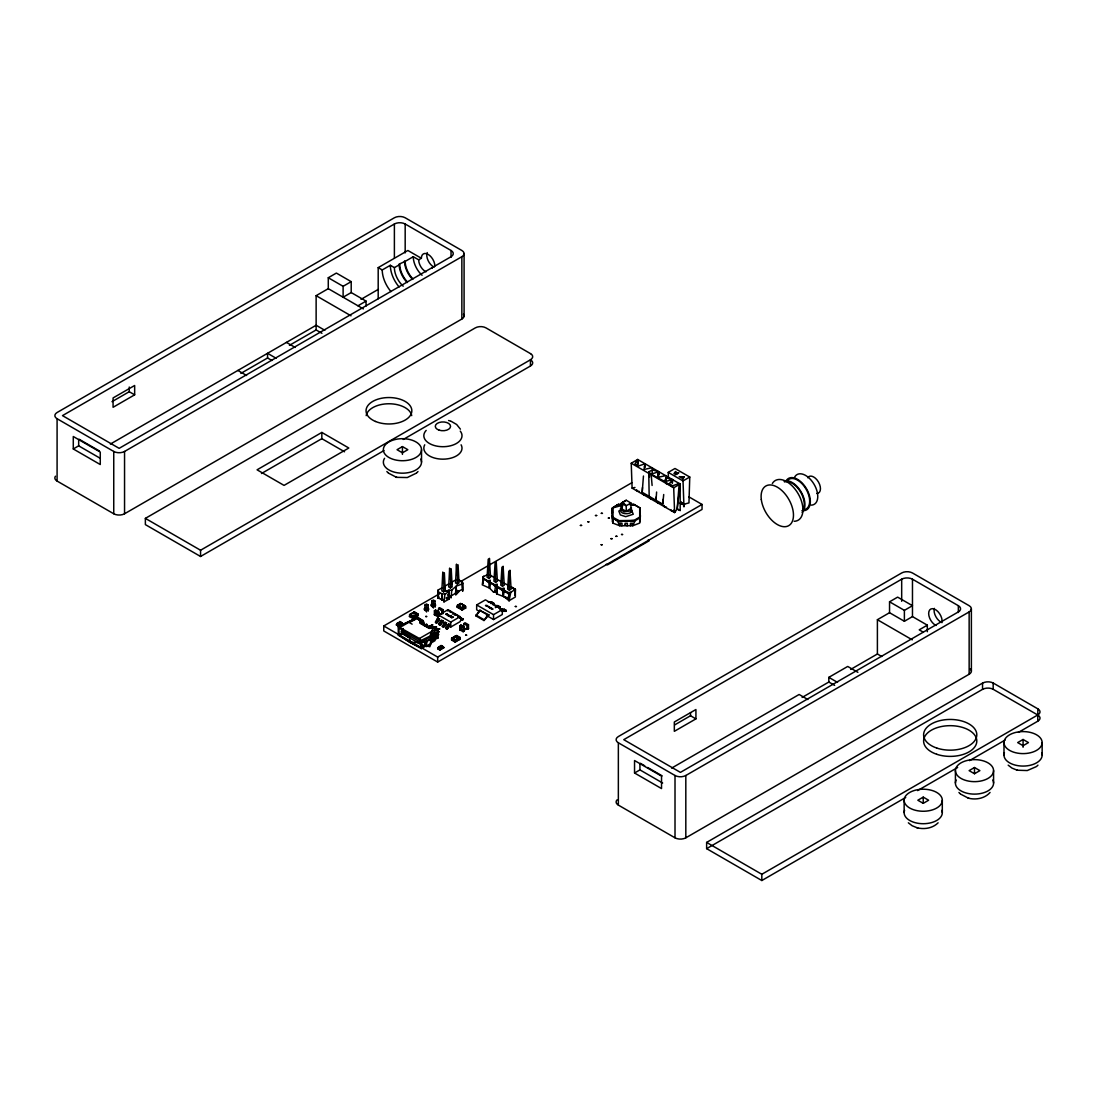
<?xml version="1.0" encoding="UTF-8"?>
<svg xmlns="http://www.w3.org/2000/svg" width="1097" height="1097" viewBox="0 0 1097 1097"><rect width="100%" height="100%" fill="white"/><g stroke="black" fill="none" stroke-linecap="round" stroke-linejoin="round"><path stroke-width="1.5" d="M421.522 462.111L421.522 449.701A19.074 11.011 0 0 0 392.904 440.158A19.074 11.011 0 0 0 392.904 459.245A19.074 11.011 0 0 0 421.522 449.701M428.31 611.111L428.132 604.968L426.555 605.599L426.555 611.989M435.166 607.162L434.988 601.019L433.411 601.636L433.411 608.026M464.086 315.922L464.086 253.599M630.254 505.155L635.081 505.155L639.702 507.815L639.702 523.077L632.777 525.737L619.682 525.737L612.757 523.077L612.757 507.815L618.489 504.277L623.123 504.305M682.773 503.208L681.964 503.029L683.376 503.55L682.567 504.017M942.309 812.644L942.309 800.234A19.074 11.011 0 0 0 913.691 790.69A19.074 11.011 0 0 0 913.691 809.778A19.074 11.011 0 0 0 942.309 800.234M971.38 671.117L971.38 608.808M993.58 783.039L993.58 770.629A19.074 11.011 0 0 0 964.962 761.099A19.074 11.011 0 0 0 964.962 780.173A19.074 11.011 0 0 0 993.58 770.629M1042.15 754.997L1042.15 742.587A19.074 11.011 0 0 0 1013.532 733.057A19.074 11.011 0 0 0 1013.532 752.131A19.074 11.011 0 0 0 1042.15 742.587M441.954 600.251L441.968 593.861L438.334 591.804L438.402 598.139L443.503 600.278L443.983 601.883L448.975 599.154L449.084 591.653L445.3 590.872L443.572 591.859L441.844 590.872L442.79 572.044L443.284 583.385M448.042 611.235L448.042 609.699L460.137 616.692L461.22 618.763L460.137 621.629L450.744 627.045L438.649 620.066L437.58 618.022L438.663 615.129L448.042 609.699M450.744 627.045L450.744 622.109L438.663 615.129M401.598 622.589L399.829 621.56L397.128 624.056L399.075 625.18L399.075 624.042L401.598 622.589L402.517 623.809L400.46 622.054L396.401 624.975L398.458 626.154L402.517 623.809M434.412 610.782L437.84 612.757L437.84 616.706L434.385 614.718L434.412 610.782L435.454 610.165L438.896 612.153L438.923 615.911A8.543 4.937 -60 0 0 438.923 612.304L438.827 612.14A8.543 4.937 0 0 0 435.646 610.261L435.605 610.247M440.35 649.136L440.363 647.984L442.886 646.531L443.065 647.573L440.35 649.136L438.416 647.998L438.594 646.969L441.117 645.516L442.886 646.531M459.753 629.76L459.766 625.825L460.809 625.208C464.058 625.125 466.28 630.24 463.195 631.735L459.753 629.76L461.014 629.225A8.543 4.937 0 0 1 464.141 631.036L463.195 630.322M502.303 609.603L493.54 614.663L493.554 619.544L502.303 614.498L502.303 609.603L485.436 599.867L476.674 604.927L476.66 609.809L479.471 611.427M462.468 588.39L462.386 582.096L462.687 591.242L462.509 582.013L458.903 579.956M475.879 615.856L479.65 610.316L488.974 614.937L483.969 620.518L475.879 615.856L480.582 610.261M510.612 587.005L515.343 589.391L515.151 595.232L515.343 589.391L511.202 586.703M442.228 587.69L438.073 590.09L438.402 598.139L438.814 596.946M612.373 521.87L612.359 508.034L618.489 504.277M420.124 621.972L428.831 626.977L432.341 626.305L428.886 627.964L427.899 627.059L430.477 625.619L432.341 626.305L432.602 627.991L434.028 626.881L436.825 628.499L438.718 631.817L431.546 638.344L431.121 641.471L434.193 639.633L434.769 636.534L438.827 634.491L435.578 636.987L434.919 640.73L431.642 642.65L432.396 638.865L438.718 631.817L434.165 627.731L432.602 627.991L432.341 626.305L429.064 627.978L420.124 622.835L420.233 621.766L422.057 621.341L424.992 625.098L423.195 620.655L417.738 617.474L398.211 626.62L398.362 635.245L409.88 642.335L409.62 637.796L405.561 634.861M430.531 641.704L438.101 637.906L438.197 631.79L433.74 627.882L429.201 628.375L420.37 623.439L422.715 622.589L424.333 625.688L426.692 624.275L429.476 628.375M681.621 502.536L680.51 502.824C682.348 501.315 678.865 504.003 684.007 504.757C685.817 503.496 682.485 505.47 683.966 506.855L683.02 480.925L668.238 472.382L674.984 468.488L689.766 477.03L688.957 502.906L683.623 504.318M421.687 644.213L417.751 642.485L409.908 642.348L420.727 647.463L420.85 640.552L398.883 628.033L416.216 618.105L420.453 619.531L420.192 620.82L417.546 619.01M430.477 625.619L430.449 627.086L428.886 627.964L430.477 625.619L428.886 627.964M461.261 603.857L465.032 605.914L461.522 607.889L457.751 605.763L461.261 603.707L465.032 605.914L461.535 608.067L457.751 605.763L461.261 603.707M430.902 644.597L431.039 639.222L431.546 638.344L432.396 638.865M637.59 464.031L637.7 459.506L680.181 484.038L680.181 510.516L677.164 509.063L679.208 483.475L672.557 485.779L669.293 483.791L672.516 479.608L665.989 477.826L664.686 482.132M640.086 512.656L640.113 508.021L633.943 504.387L630.857 504.373M645.009 467.116L645.105 463.784L638.317 466.047L634.985 463.949L637.7 459.506L637.7 464.484L637.7 459.506L631.228 463.249L632.105 488.151L674.6 512.573L677.164 509.063L680.181 484.038L673.695 487.767L631.228 463.249M658.707 475.028L658.803 471.696L652.276 469.914L648.725 471.929L649.177 496.201M672.42 482.941L672.516 479.608L664.988 481.624L651.138 474.192L648.725 471.929L649.602 476.893M461.96 620.285L459.986 617.981L461.96 620.285L463.291 619.092L461.234 618.955L460.301 617.254L462.29 619.572L463.291 619.092M496.968 607.107L498.079 605.64L494.267 605.379L500.04 606.874L498.984 608.273M455.365 615.143L454.377 614.992M458.793 617.117L457.806 616.98M463.277 619.709L462.248 618.489M489.029 569.741L489.399 558.332L490.537 577.269L488.809 578.256L487.082 577.269L488.22 559.223L488.809 578.256M490.757 603.515L491.867 602.047L488.055 601.787L493.828 603.281L492.772 604.68M495.871 573.704L496.255 562.281L497.394 581.218L495.666 582.219L493.938 581.218L495.076 563.186L495.666 582.219M502.728 577.653L503.112 566.244L504.25 585.181L502.522 586.168L500.794 585.181L501.932 567.135L502.522 586.168M503.18 610.7L504.291 609.219L500.479 608.972L506.252 610.453L506.266 611.303L501.562 611.29L502.495 610.124M509.584 581.616L509.954 570.193L511.092 589.13L509.365 590.131L507.65 589.13L508.789 571.098L509.365 590.131M502.385 589.775L496.584 587.197L502.385 589.775L503.345 596.22L509.077 600.703L509.227 598.797L496.584 593.806L497.119 584.331L494.418 584.646L489.728 581.931L490.263 580.382L487.562 580.697L482.872 577.982L483.407 576.419L487.589 574.814M446.273 598.688L448.975 599.154L449.084 591.653L444.929 594.039L441.968 593.861L442.091 600.169M403.01 631.557L403.134 628.485M443.572 591.859L444.354 572.716L445.3 590.872L451.772 590.09L456.105 586.223L462.783 583.727M450.428 587.91L451.21 568.767L452.156 586.909L450.428 587.91L448.7 586.909L449.647 568.081L450.14 579.435M457.284 583.947L458.066 564.804L459.012 582.96L457.284 583.947L455.557 582.96L456.503 564.132L456.996 575.472M652.071 474.809L652.276 469.914M665.769 482.721L665.989 477.826L664.988 481.624L666.428 483.859M399.075 625.18L401.776 623.631L401.104 622.877M442.393 646.819L443.791 647.765L441.734 645.996L438.416 647.998M656.184 496.968L656.02 500.163L656.609 492.032M503.345 596.22L503.66 590.515L509.227 593.738L509.227 598.797L503.345 596.22L503.976 588.294L501.274 588.609L496.584 585.894M663.712 494.514L662.766 504.181L642.198 492.306L642.472 487.521M662.766 504.181L663.027 499.396M427.309 607.889A2.29 1.316 0 0 1 428.337 609.836A2.29 1.316 0 0 1 424.827 610.042L424.992 604.968L426.541 603.981L428.132 604.968M429.064 627.978L429.133 627.045L430.449 627.086L427.899 627.059L429.05 626.538M431.519 605.997L431.848 601.019L433.384 600.018L434.988 601.019M642.198 492.306L643.459 476.016M455.584 592.627L456.105 586.223L455.803 595.054L455.584 592.627L462.577 589.267M640.086 518.867L640.346 515.617L640.086 521.87M420.727 647.463L424.306 645.365L425.897 641.635L426.733 642.143L426.363 646.64L425.897 641.635L431.546 638.344M409.908 642.348L421.358 648.629L421.906 642.074L419.424 638.495L398.211 626.62L417.738 617.474L420.453 619.531L420.192 620.82L423.195 620.655L422.057 621.341M495.954 592.38L497.174 591.009L493.444 591.996L489.481 588.088L489.948 582.603L495.529 585.825L494.733 591.749L495.954 592.38L497.119 592.257L497.119 584.331M644.844 466.691L645.105 463.784L643.966 469.489L651.947 467.733M658.296 477.524L658.803 471.696L651.138 474.192L652.112 485.464M672.255 482.515L672.516 479.608L672.036 482.872M438.279 597.262L438.169 598.413L438.073 590.09M438.375 610.138L439.719 607.724L443.133 609.699L443.161 613.634M451.772 590.09L451.073 597.947L450.36 596.329L448.947 596.206L448.879 597.179L446.218 597.7M463.729 625.18L465.073 622.767L468.501 624.742L468.515 628.663L466.156 628.869M425.334 610.042L425.938 610.604M432.191 606.093L432.794 606.655M441.968 613.621L442.036 610.508A8.543 4.937 -60 0 0 441.968 613.826M489.481 588.088L488.672 581.863L483.091 578.64L483.091 583.7L483.407 576.419L482.269 584.838L489.481 588.088L490.263 580.382M429.75 646.86L431.039 639.222L438.718 631.817L420.85 640.552L426.733 642.143M675.245 474.836L675.629 471.559L673.956 473.589L678.824 472.725L676.63 474.521L675.629 471.559M444.929 594.039L443.983 601.883L443.709 599.442M446.918 614.567L447.466 613.895L445.684 614.361L447 613.593L447.219 614.416M468.501 624.742L467.459 625.345L467.432 629.321M612.373 513.163L612.359 508.034L617.378 505.155L622.205 505.155M612.373 518.867L612.359 508.034L621.999 505.36M410.113 614.553L413.898 612.249L417.409 614.402L413.624 616.459L410.113 614.553L413.898 612.249L417.409 614.402M452.266 638.097L456.05 635.794L459.561 637.947L455.776 640.004L452.266 638.097L456.05 635.794L459.561 637.947M658.323 474.96L658.803 471.696L657.679 477.401L665.66 475.645M436.003 614.375L435.578 613.264M461.357 629.404L460.932 628.307M644.611 467.034L645.105 463.784L644.488 466.897M420.055 619.572L420.192 620.82L421.783 620.408L421.55 622.026L423.415 624.303M640.346 515.617L640.127 516.824L633.956 520.472L618.571 521.582L612.757 518.045L612.757 523.077M657.583 477.935L658.803 471.696M515.343 589.391L510.832 592.257L509.077 600.703L515.357 597.001L515.343 589.391L511.202 587.677M488.288 606.326L488.192 606.559M499.889 609.562L500.849 609.562M631.543 508.048L626.264 511.325L621.67 508.871L621.409 503.153L626.25 500.246L631.008 503.07L630.898 510.859L624.001 511.805L620.312 509.022L622.904 505.525M640.113 508.021L640.127 516.824L639.702 516.043M417.134 616.116L412.952 618.53L413.089 616.418L418.08 614.005L418.08 615.568L412.952 618.53L409.442 616.5L409.839 614.553L412.952 616.967L418.08 614.005L414.57 611.975L409.442 614.937M455.104 640.511L455.104 642.074L455.241 639.962L460.233 637.549L460.233 639.112L455.104 642.074L451.594 640.045L451.594 638.481L456.722 635.52L460.233 637.549L455.104 640.511L451.594 638.481L456.722 635.52L456.722 637.083M413.898 614.087L414.159 612.057M456.05 637.631L456.585 635.753M446.863 627.155L448.673 623.727L449.907 624.769L448.179 628.252L446.849 629.184L445.78 628.033L446.863 627.155L447.85 627.909L446.849 629.184M446.369 614.224L446.26 614.238M440.007 623.192L440.843 620.573L443.051 620.806L441.323 624.289L439.993 625.235L438.923 624.07L440.007 623.192L440.994 623.946L439.993 625.235M443.435 625.167L444.271 622.548L446.479 622.794L444.751 626.264L443.421 627.21L442.352 626.058L443.435 625.167L444.422 625.921L443.421 627.21M438.635 608.533L438.69 608.437A8.543 4.937 -60 0 0 438.443 609.959M445.807 628.581L447.987 624.961L449.907 624.769L447.549 624.851M436.565 623.247L439.623 618.831L438.485 619.215L436.565 623.247L435.495 622.054L437.415 618.598L438.293 618.077L435.509 622.643M438.937 624.618L441.776 620.066M442.365 626.593L445.204 622.04M440.994 623.946L441.926 621.19L443.051 620.806M444.422 625.921L445.355 623.165L446.479 622.794M447.85 627.909L448.742 624.358M488.672 581.863L483.091 578.64M495.529 585.825L489.948 582.603M496.584 593.806L497.119 592.257M508.13 598.921L509.077 600.703L509.227 593.738L503.441 591.16L503.976 588.294M433.041 627.991L430.504 634.82L430.531 640.319M438.594 646.969L441.131 648.354M682.978 503.701L683.376 503.55M492.526 609.219L492.964 608.945M682.883 479.43L684.048 476.784L679.194 476.688L682.375 478.374L684.048 476.784M639.702 518.045L635.081 520.705L632.777 525.737L632.777 523.255L630.46 523.255L630.46 525.737M486.684 605.558L487.479 605.901L485.477 605.475L486.369 605.421M680.894 502.755L681.607 502.248L681.018 502.728M507.911 586.017L508.364 585.387L503.125 582.713M488.974 614.937L487.726 614.992L483.969 620.518M495.35 607.697L496.283 606.545M681.881 503.523L682.608 503.112M489.715 607.409C489.865 606.888 489.495 607.258 489.193 607.615M682.951 504.236L684.089 504.017L683.28 504.414M458.025 607.601L457.751 605.421L462.07 607.916L462.207 610.014L465.718 607.999L465.306 606.038L464.497 607.601L465.718 607.999L463.291 606.6M461.796 608.232L465.718 606.435L460.589 603.473L457.079 605.503L457.079 607.052L462.207 610.014L458.285 607.285M417.998 471.532L416.915 472.684M990.056 792.459C984.928 798.383 976.207 800.056 968.816 798.273M413.13 620.299L415.187 618.173L412.678 620.189M938.113 822.805C932.875 828.125 924.634 829.579 917.545 827.878M1037.954 765.158L1036.802 766.241M399.281 624.399C398.019 624.316 402.448 624.207 397.306 623.027M621.533 508.487C616.5 515.508 636.109 515.371 630.871 508.432M461.371 617.885L461.055 618.585M412.952 616.967L413.624 617.83L410.648 615.952L409.442 616.5L410.388 615.952L413.898 617.981M412.856 620.422L415.187 618.173L412.774 620.23M450.867 617.076C452.704 614.773 450.127 618.105 450.291 617.021M416.476 473.095L407.289 477.538L396.757 477.346M464.209 631.049L464.278 630.953A8.543 4.937 -60 0 0 464.278 627.333L464.237 627.265A8.543 4.937 0 0 0 461.014 625.29L460.973 625.29A8.543 4.937 -60 0 1 460.877 628.992L459.849 629.801M436.825 629.678L430.504 634.82L438.197 631.79M1036.336 766.625L1027.245 770.547L1017.385 770.231M401.42 631.241L401.42 632.489M487.26 605.517L486.314 606.065L487.479 605.901M681.964 503.029L683.225 503.55M440.569 648.341L439.787 648.601L440.418 648.176M489.18 607.477L489.865 607.423M439.102 649.301L437.676 648.341L439.732 650.11L443.791 647.765M424.662 625.619L426.692 624.275M452.307 613.991L454.515 613.922M425.897 642.513L421.906 642.074L438.718 631.817M464.1 623.48L464.127 623.494A8.543 4.937 0 0 0 467.253 625.304L467.377 625.386A8.543 4.937 -60 0 0 467.391 629.157L468.515 628.663M621.67 508.871L621.409 503.153L626.25 500.246M421.358 648.629L425.225 646.325L425.225 642.389L421.906 642.074M434.481 614.773L435.646 614.183A8.543 4.937 0 0 1 438.786 615.993M417.381 614.224L413.624 616.459L410.141 614.389M459.533 637.768L455.776 640.004L452.293 637.933M621.163 509.694L618.831 511.065L620.34 514.918L625.688 516.673L633.271 514.246L631.419 509.982M438.649 608.328L441.981 610.316L443.133 609.699M394.385 224.007L62.488 415.626L119.148 448.344L451.045 256.712A7.638 4.402 0 0 0 451.045 250.486L405.177 224.007A7.638 4.402 0 0 0 394.385 224.007L394.385 257.987M111.99 401.68L129.254 391.711L134.657 394.824L134.657 385.486L113.073 397.937L113.073 407.289L134.657 394.824M363.354 308.901L328.277 288.662L328.277 277.747L336.368 273.071L351.205 281.641L351.205 292.556L366.055 301.113L366.055 306.049M289.416 345.363L316.128 329.936L316.128 295.669L328.277 288.662M328.277 277.747L343.114 286.317L351.205 281.641M378.191 298.782L378.191 267.627L407.878 250.486L421.371 258.275A9.544 5.512 60 0 1 428.118 254.381A9.544 5.512 60 0 1 434.865 266.064M378.191 267.627L382.236 269.958L390.34 265.282L394.385 267.627A17.168 9.914 60 0 0 403.189 286.18M73.28 448.961L100.266 464.538L100.266 452.074L73.28 436.496L73.28 448.961L78.669 445.848L99.978 458.148M407.206 282.56A18.128 10.463 60 0 1 399.102 264.116L405.177 261.388A17.168 9.914 60 0 0 412.856 278.857M351.205 292.556L343.114 297.218L343.114 286.317M394.385 267.627L399.788 264.514A17.168 9.914 60 0 0 407.453 281.97M405.177 261.388L413.267 256.712L418.67 259.838A9.544 5.512 60 0 0 426.02 271.837M418.67 259.838L421.371 258.275M110.372 444.066L316.128 325.26L324.849 330.307M361.023 299.344L378.424 289.293M240.846 373.405L267.558 357.979L271.919 360.502M357.951 305.789L366.055 301.113M57.085 418.739L113.745 451.457A7.638 4.402 0 0 0 124.551 451.457L461.851 256.712A7.638 4.402 0 0 0 461.851 250.486L405.177 217.768A7.638 4.402 0 0 0 394.385 217.768L57.085 412.513A7.638 4.402 0 0 0 57.085 418.739L57.085 481.062L113.745 513.766A7.638 4.402 0 0 0 124.551 513.766L461.851 319.035A7.638 4.402 0 0 0 463.455 314.167M383.991 450.565L200.559 556.481L145.366 524.613L145.366 518.374L475.248 327.921A7.514 4.333 0 0 1 485.902 327.838L530.55 353.659M321.832 432.437L257.068 469.818L284.054 485.395L348.819 448.015L321.832 432.437L321.832 438.663L261.484 473.506M145.366 518.374L200.559 550.241L530.441 359.789L530.441 366.014L403.23 439.472M402.434 446.589L397.045 449.701L402.434 452.814L407.837 449.701L402.434 446.589L402.434 454.377M449.084 583.727L444.929 586.127L445.327 587.773M455.927 579.778L451.772 582.178L452.101 583.919M688.93 496.872L702.039 504.442L702.039 509.433L437.662 662.067L383.758 630.94L383.758 625.962L439.883 593.559M460.562 581.616L631.886 482.707M398.705 623.261L400.213 623.85M396.401 624.975L398.088 624.001M400.583 623.274L401.968 624.07L399.952 622.918M398.321 625.057L399.13 624.234M399.514 624.536L398.499 624.961M432.794 605.27L432.602 605.352M398.458 626.154L402.517 623.233M450.36 596.329L455.735 593.23M459.41 605.709L457.079 607.052L458.285 607.45M447.603 615.444C451.854 614.773 444.189 615.088 448.44 614.964M683.02 480.925L689.766 477.03M461.261 609.479L464.771 607.45M451.141 617.488L453.418 617.131L452.554 616.624L451.758 617.844M450.744 622.109L460.137 616.692M490.14 608.163L490.702 608.602M490.414 608.314L491.264 607.834M439.979 647.203L440.733 648.217L441.488 647.792L440.733 646.777L439.979 647.792L443.243 648.025L441.241 646.339L437.676 648.341M437.676 648.917L439.362 647.943M439.609 648.999L439.774 648.903M440.788 648.478L440.158 648.327M439.732 650.11L443.791 647.175M383.758 625.962L437.662 657.076L702.039 504.442M901.679 579.202L623.754 739.666L680.414 772.384L958.353 611.92A7.638 4.402 0 0 0 958.353 605.695L912.471 579.202A7.638 4.402 0 0 0 901.679 579.202L901.679 601.293M674.696 724.898L690.52 715.751L695.923 718.878L695.923 709.526L674.326 721.991L674.326 731.329L695.923 718.878M889.544 601.8L897.634 597.125L912.471 605.695L904.381 610.357L889.544 601.8L889.544 612.702L904.381 621.272L912.471 616.596L927.322 625.167L927.322 631.735M850.682 669.403L877.394 653.99L877.394 619.709L889.544 612.702M634.546 773.001L661.532 788.578L661.532 776.114L634.546 760.536L634.546 773.001L639.935 769.888L662.657 783.011M671.638 768.106L799.137 694.483L807.858 699.529M802.113 697.445L828.825 682.032L828.825 677.356L847.72 666.441L857.881 672.324M927.322 625.167L919.217 629.843L923.276 632.174M618.351 742.779L675.012 775.497A7.638 4.402 0 0 0 685.817 775.497L969.145 611.92A7.638 4.402 0 0 0 969.145 605.695L912.471 572.977A7.638 4.402 0 0 0 901.679 572.977L618.351 736.553A7.638 4.402 0 0 0 618.351 742.779L618.351 805.102L675.012 837.82A7.638 4.402 0 0 0 685.817 837.82L969.145 674.244A7.638 4.402 0 0 0 970.42 668.978M706.633 842.414L982.542 683.116L982.542 689.355L706.633 848.653L706.633 842.414L761.825 874.282L1037.748 714.983A7.514 4.333 0 0 0 1037.885 708.84M706.633 848.653L761.825 880.521L905.724 797.45M917.586 790.594L957.64 767.475M969.501 760.619L1005.113 740.064M1018.455 732.357L1037.748 721.223A7.514 4.333 0 0 0 1037.885 715.066L993.169 689.286A7.514 4.333 0 0 0 982.583 689.369M923.235 797.121L917.832 800.234L923.235 803.347L928.624 800.234L923.235 797.121L923.235 803.347M974.493 767.516L969.104 770.629L974.493 773.742L979.895 770.629L974.493 767.516L974.493 773.742M1023.076 739.474L1017.673 742.587L1023.076 745.699L1028.465 742.587L1023.076 739.474L1023.076 747.263M397.128 624.056L399.829 622.506L401.776 623.631M419.424 638.495L436.825 628.499M420.124 622.835L421.467 621.108M437.84 612.757L438.896 612.153M459.766 625.825L463.195 627.799L464.25 627.196M434.385 614.718L435.523 614.046A8.543 4.937 -60 0 0 435.523 610.33L435.523 610.33M409.88 642.335L399.061 635.026L402.86 632.914M631.008 503.07L626.209 505.717L621.409 503.153M456.571 592.654L458.916 591.393M491.675 608.259C492.059 609.013 491.429 608.808 491.826 608.341M398.362 635.245L402.27 633.408L409.62 637.796M425.897 641.635L431.039 639.222M492.539 609.301L491.854 609.26M420.316 642.143L419.507 642.143L420.316 643.39M460.905 619.668L462.221 619.106M467.336 629.239L467.295 629.239A8.543 4.937 0 0 1 465.923 628.691M416.86 615.952L418.08 615.568L415.736 614.21M494.733 591.749L497.119 590.981M456.05 641.526L452.54 639.496L451.594 640.045L452.8 639.496L455.776 641.21L460.233 639.112M612.757 518.045L617.378 520.705L633.956 520.472M493.444 591.996L495.899 591.324M632.105 488.151L634.971 487.466M450.127 612.236L451.251 612.071L450.017 611.317M489.262 606.929L488.261 607.08L488.988 606.998M503.441 589.857L508.13 592.558L510.832 592.257M462.207 608.465L457.751 605.421M630.528 504.675L633.943 504.387M436.071 638.043L438.101 637.906M619.682 525.079L621.999 525.737L621.999 523.255L619.682 523.255L619.682 525.737L617.378 520.705L635.081 520.705M630.46 525.079L632.777 525.079M398.458 625.578L396.401 624.399M682.883 504.03L683.993 504.154M447.891 614.896L447.398 615.321M448.591 420.508L450.552 421.07M388.407 473.095L396.291 477.222M1008.184 765.158L1011.955 768.078L1016.919 770.108M960.465 794.022L968.349 798.15M908.343 822.805L912.114 825.726L917.078 827.755M396.086 477.168L396.936 477.387M1016.727 770.067L1017.563 770.272M968.144 798.109L968.994 798.314M916.886 827.7L917.723 827.92M451.169 421.303L456.654 424.498L460.411 429.174M431.848 601.019L433.411 601.636M424.992 604.968L426.555 605.599M467.459 625.345L464.031 623.494A8.543 4.937 -60 0 0 463.798 625.002M617.378 505.155L618.585 505.648M440.802 613.826L441.543 614.128A8.543 4.937 0 0 1 440.569 613.648M447.987 624.961L449.084 625.496M417.751 642.485L425.225 646.325M436.784 614.69L437.84 615.225M438.923 624.07L439.979 624.632M442.352 626.058L443.407 626.62M445.78 628.033L446.836 628.595M432.424 626.689L434.165 627.731L434.028 626.881M618.502 520.362L612.318 516.948L612.277 515.48M434.769 636.534L435.578 636.987M437.415 618.598L438.8 619.558M440.843 620.573L441.926 621.19M444.271 622.548L445.355 623.165M436.496 621.355L437.566 621.958M475.892 615.006L483.942 619.627M982.583 683.143A7.514 4.333 0 0 1 993.196 683.033L1037.844 708.854L1037.748 721.223M316.128 295.669L350.999 315.799M877.394 619.709L912.265 639.839M677.247 508.83L680.181 510.516M316.128 329.936L321.942 333.296M877.394 653.99L881.755 656.5M648.094 540.094L649.232 540.752L607.409 564.9L606.271 564.242M286.454 342.401L295.162 347.434M276.279 358.349L267.558 353.303L267.558 357.979M828.825 677.356L837.546 682.389M828.825 682.032L834.639 685.378M237.884 370.443L246.592 375.476M321.832 438.663L344.554 451.786M491.84 602.98L493.842 604.132M498.052 606.572L500.054 607.724M504.263 610.151L506.266 611.303M476.674 604.927L493.54 614.663M486.52 615.486L493.554 619.544M456.873 615.28L457.943 615.897M461.234 618.955L462.29 619.572M452.471 617.433L452.293 617.529M432.122 606.257L432.191 606.764M425.266 610.22L425.334 610.727M435.495 622.054L436.551 622.657M79.094 439.239L99.429 450.977M640.36 763.279L644.707 765.788M647.614 767.475L662.149 775.853M401.337 631.159L419.877 641.855M401.324 633.079L419.877 643.788M496.379 578.887L501.823 582.054M479.65 610.316L487.726 614.992M441.172 620.916L442.228 621.533M444.6 622.904L445.656 623.507M412.129 624.166L409.304 622.52L417.203 618.475L422.715 622.589M441.117 645.516L443.065 647.573M447.123 627.621L448.179 628.252M436.825 621.684L437.895 622.301M440.254 623.658L441.323 624.289M443.695 625.633L444.751 626.264M437.429 615.033L438.869 616.13M504.291 609.219L506.252 610.453M498.079 605.64L500.04 606.874M491.867 602.047L493.828 603.281M490.181 575.034L493.801 577.337M455.378 614.526L456.448 615.198M458.82 616.5L459.876 617.172M441.981 610.316L441.94 610.289A8.543 4.937 0 0 1 438.759 608.465L438.759 608.465M664.988 481.624L673.695 487.767L674.6 512.573L673.969 509.927M617.378 520.705L618.571 521.582M439.732 649.52L439.074 648.697M622.698 502.248L626.209 505.717L626.264 511.325M960.026 793.611L958.943 792.459M387.954 472.684L386.871 471.532M447.453 594.656L448.879 597.179M421.783 620.408L424.361 625.441M433.795 626.881L434.165 627.731M402.585 631.611L402.023 629.006L402.27 633.408M460.809 625.208L461.028 627.319M435.454 610.165L435.674 612.291M612.112 509.392L612.373 512.656M457.284 590.309L457.504 593.669M668.238 472.382L668.402 477.401M398.883 628.033L399.061 635.026M399.829 621.56L399.829 622.506M463.195 627.799L463.195 631.735M1003.988 742.587L1003.988 754.901M993.169 683.061L993.169 689.286M969.145 611.92L969.145 674.244M958.353 605.695L958.353 612.483M955.418 770.629L955.418 782.943M912.471 579.202L912.471 616.596M904.381 610.357L904.381 621.272M904.147 800.234L904.147 812.548M761.825 874.282L761.825 880.521M690.52 712.639L690.52 715.751M685.817 775.497L685.817 837.82M675.012 775.497L675.012 837.82M639.935 763.649L639.935 769.888M508.13 592.558L508.13 593.861M501.274 588.609L501.274 589.912M494.418 584.646L494.418 585.949M489.728 581.931L489.728 583.234M487.562 580.697L487.562 582M482.872 577.982L482.872 579.285M461.851 256.712L461.851 319.035M460.589 603.473L460.589 605.037M451.045 250.486L451.045 257.288M448.947 589.857L448.947 596.206M437.662 657.076L437.662 662.067M425.746 609.301L425.677 609.301M414.57 611.975L414.57 613.538M405.177 224.007L405.177 252.9M200.559 550.241L200.559 556.481M129.254 387.035L129.254 391.711M124.551 451.457L124.551 513.766M113.745 451.457L113.745 513.766M78.669 439.609L78.669 445.848M941.87 810.354A19.074 11.011 0 0 1 923.235 823.71A19.074 11.011 0 0 1 904.586 810.354M992.812 779.994A19.074 11.011 0 0 1 974.493 794.118A19.074 11.011 0 0 1 956.186 779.994M1041.711 752.707A19.074 11.011 0 0 1 1023.076 766.076A19.074 11.011 0 0 1 1004.427 752.707M934.329 608.369A9.544 5.512 60 0 0 942.035 622.63A9.544 5.512 60 0 0 936.029 609.973A9.544 5.512 60 0 0 928.665 613.47A9.544 5.512 60 0 0 936.015 625.482M618.351 805.102A7.638 4.402 0 0 1 617.076 799.85M420.741 459.067A19.074 11.011 0 0 1 401.763 473.177A19.074 11.011 0 0 1 384.567 458.313M461.097 444.806A19.074 11.011 0 0 1 442.914 459.163A19.074 11.011 0 0 1 424.731 444.806M460.274 431.107A19.074 11.011 0 0 1 442.228 446.698A19.074 11.011 0 0 1 426.171 430.408M434.124 267.161A9.544 5.512 60 0 1 427.24 252.571M390.998 291.624A22.9 13.219 60 0 1 382.236 269.958M422.071 275.278A17.168 9.914 60 0 1 413.267 256.712M432.163 267.627A9.544 5.512 60 0 1 432.136 268.312M412.609 279.433A18.128 10.463 60 0 1 404.505 261.004M399.089 286.948A22.9 13.219 60 0 1 390.34 265.282M57.085 481.062A7.638 4.402 0 0 1 55.481 476.194M531.442 360.488A7.514 4.333 0 0 1 530.413 366M530.591 353.632A7.514 4.333 0 0 1 530.413 359.761M366.179 415.626A22.9 13.219 0 0 1 388.941 403.765A22.9 13.219 0 0 1 411.718 415.626M807.721 477.757A9.544 5.512 60 0 1 818.485 482.036A9.544 5.512 60 0 1 816.812 493.499M794.324 477.785A17.168 9.914 60 0 1 813.768 483.777A17.168 9.914 60 0 1 811.19 505.141M788.099 479.869A17.168 9.914 60 0 1 806.939 490.729A17.168 9.914 60 0 1 803.1 509.817M786.138 480.774A18.128 10.463 60 0 1 807.035 489.701A18.128 10.463 60 0 1 802.236 510.626M784.053 481.103A18.128 10.463 60 0 1 801.194 492.032A18.128 10.463 60 0 1 802.085 512.326M784.478 481.953A17.168 9.914 60 0 1 800.262 491.538A17.168 9.914 60 0 1 802.291 510.804M772.343 483.489A22.9 13.219 60 0 1 798.177 493.76A22.9 13.219 60 0 1 794.173 521.281M434.563 604.049A2.29 1.316 0 0 1 434.796 606.147A2.29 1.316 0 0 1 431.244 605.736A2.29 1.316 0 0 1 432.849 603.857M424.827 610.042A2.29 1.316 0 0 1 425.17 608.012M674.394 510.654A1.947 1.124 0 0 1 671.899 510.969A1.947 1.124 0 0 1 671.021 509.584M666.482 507.116A1.947 1.124 0 0 1 664.467 506.732A1.947 1.124 0 0 1 664.247 505.511M659.832 503.112A1.947 1.124 0 0 1 657.213 501.891M653.332 499.053A1.947 1.124 0 0 1 650.905 498.902A1.947 1.124 0 0 1 650.644 497.503M645.53 495.282A1.947 1.124 0 0 1 643.473 494.212M639.071 491.278A1.947 1.124 0 0 1 637.124 490.949A1.947 1.124 0 0 1 636.754 489.797M443.778 600.032A2.098 1.207 0 0 1 441.57 598.468M459.355 590.693A2.098 1.207 0 0 1 459.081 591.53M458.615 591.845A2.098 1.207 0 0 1 455.954 591.845M682.073 504.167A2.29 1.316 0 0 1 680.167 503.07M508.418 597.92A2.098 1.207 0 0 1 507.417 597.275M587.951 521.843L589.116 521.857L587.965 521.802M595.493 515.508L596.658 515.521L595.493 515.508M601.129 544.743L602.294 544.77L601.156 544.674M601.321 513.327L602.486 513.355L601.321 513.3M610.919 538.654L612.071 538.682L610.919 538.654M621.533 534.5L622.698 534.527L621.56 534.431M625.071 525.079L625.071 523.255L627.388 523.255L627.388 525.737L625.071 525.079M450.702 615.719L448.385 615.924L450.702 615.719M450.414 615.705L448.659 615.938L450.414 615.705M425.705 616.5L426.87 616.541L425.718 616.473M427.035 645.927C429.873 648.396 432.3 641.416 427.048 645.872M431.779 624.892L432.945 624.933L431.793 624.865M435.344 626.949L436.496 626.99L435.344 626.949M438.773 628.938L439.938 628.965L438.8 628.869M465.608 635.19L466.774 635.232L465.622 635.163M515.302 606.504L516.468 606.545L515.329 606.435M581.575 525.422L580.409 525.436L581.575 525.422M609.329 518.099L608.177 518.072L609.301 518.195M616.871 536.296L615.719 536.351L616.871 536.268M398.951 625.29L396.949 624.138L398.951 625.29M440.24 649.232L438.224 648.08L440.24 649.232M936.728 748.044A26.602 15.358 0 0 0 976.81 734.921A26.602 15.358 0 0 0 937.099 721.442A26.602 15.358 0 0 0 936.728 748.044M936.728 754.27A26.602 15.358 0 0 0 976.81 741.147A26.602 15.358 0 0 0 937.099 727.668A26.602 15.358 0 0 0 936.728 754.27M439.102 430.147A7.638 4.402 0 0 0 450.552 426.335A7.638 4.402 0 0 0 439.102 422.523A7.638 4.402 0 0 0 439.102 430.147M375.517 421.467A22.9 13.219 0 0 0 411.718 412.115A22.9 13.219 0 0 0 379.603 398.691A22.9 13.219 0 0 0 375.517 421.467M761.304 499.546A22.9 13.219 60 0 0 787.495 526.231A22.9 13.219 60 0 0 783.066 491.703A22.9 13.219 60 0 0 761.304 499.546"/></g></svg>
